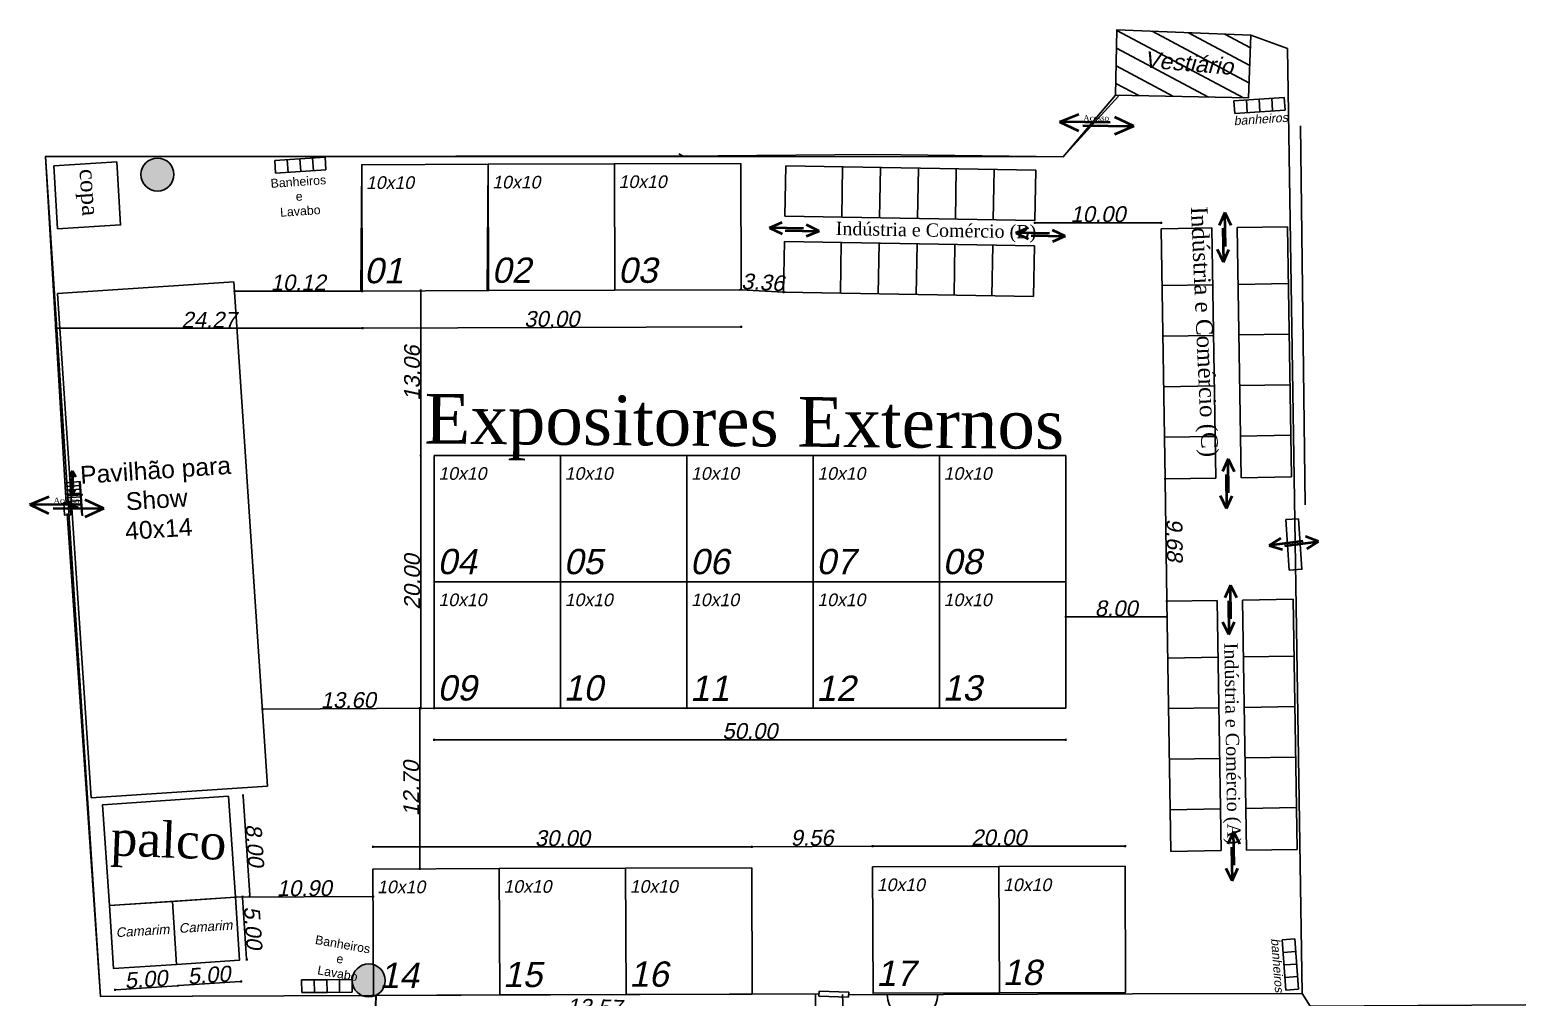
# Model space of a CAD drawing. Header units: metres. Extents: x 2113 to 5678, y -2764 to 956.
# Drawn here: x 4785.7 to 4903.5, y 384.1 to 460.6 of the extents above; entities that cross this region are included whole.
import ezdxf

# ---------------------------------------------------------------- set-up
doc = ezdxf.new("R2010")
doc.units = ezdxf.units.M
doc.header["$MEASUREMENT"] = 0
for name, color, linetype in [('ATUALIZADO', 4, 'Continuous'), ('Cota', 1, 'Continuous'), ('COTASOK', 1, 'Continuous'), ('ESTRUTURA', 7, 'Continuous'), ('PAREDE', 7, 'Continuous'), ('TELHADO', 6, 'Continuous'), ('TextoÁreas', 7, 'Continuous')]:
    doc.layers.add(name, color=color, linetype=linetype)
doc.styles.add('JEF', font='times.ttf', dxfattribs={"height": 0.3})
doc.styles.add('ROMANS', font='romans.shx')
doc.styles.get("Standard").update_dxf_attribs({"font": 'arial.ttf'})
doc.styles.add('TimesNewRoman', font='times.ttf')
doc.styles.add('util2000', font='arial.ttf', dxfattribs={"oblique": 12.000028})
doc.dimstyles.new('Copy of int_1-50_m_MS_50', dxfattribs={"dimscale": 0.05, "dimtxt": 25, "dimasz": 1.5, "dimexe": 1, "dimexo": 0, "dimgap": 0.75, "dimtad": 1, "dimzin": 1, "dimdsep": 46, "dimtxsty": 'util2000', "dimblk": '_U2_SETA01', "dimcen": 1.5, "dimse1": 1, "dimse2": 1, "dimclrd": 1, "dimclre": 1, "dimclrt": 1, "dimazin": 3, "dimtfac": 1, "dimtix": 1, "dimtmove": 1, "dimatfit": 3, "dimldrblk": '_U2_SETA02', "dimfxl": 1, "dimtzin": 12, "dimarcsym": 0})

# ---------------------------------------------------------------- blocks, each defined once
blk = doc.blocks.new('_U2_SETA01')
at = {"color": 0}
for p, q in [((-1, 0), (1, 0)), ((0, -1), (0, 1))]:
    blk.add_line(p, q, dxfattribs=at)
blk.add_line((-0.5, -0.5), (0.5, 0.5))
blk = doc.blocks.new('*D183')
at = {"layer": 'Cota', "color": 1, "lineweight": -2, "transparency": 16777216}
blk.add_line((4817.82, 404.44), (4867.67, 404.44), dxfattribs=at)
at = {"layer": 'Defpoints', "color": 0, "transparency": 16777216}
for p in [(4817.74, 406.93), (4867.74, 406.93), (4867.74, 404.44)]:
    blk.add_point(p, dxfattribs=at)
at = {"layer": 'Cota', "color": 1, "lineweight": -2, "transparency": 16777216, "xscale": 0.07500000000000001, "yscale": 0.07500000000000001, "zscale": 0.07500000000000001, "rotation": 180}
blk.add_blockref('_U2_SETA01', (4817.74, 404.44), dxfattribs=at)
at = {"layer": 'Cota', "color": 1, "lineweight": -2, "transparency": 16777216, "xscale": 0.07500000000000001, "yscale": 0.07500000000000001, "zscale": 0.07500000000000001}
blk.add_blockref('_U2_SETA01', (4867.74, 404.44), dxfattribs=at)
at = {"layer": 'Cota', "color": 1, "transparency": 16777216, "insert": (4842.74, 405.12), "char_height": 1.25, "attachment_point": 5, "style": 'util2000'}
blk.add_mtext('50.00', dxfattribs=at)
blk = doc.blocks.new('_U2_SETA02')
blk.add_solid([(-1, -0.2), (0, 0), (-1, 0.2)])
blk = doc.blocks.new('*D184')
at = {"layer": 'Cota', "color": 1, "lineweight": -2, "transparency": 16777216}
blk.add_line((4875.67, 414.16), (4867.82, 414.16), dxfattribs=at)
at = {"layer": 'Defpoints', "color": 0, "transparency": 16777216}
for p in [(4867.74, 415.4), (4875.74, 415.4), (4867.74, 414.16)]:
    blk.add_point(p, dxfattribs=at)
at = {"layer": 'Cota', "color": 1, "lineweight": -2, "transparency": 16777216, "xscale": 0.07500000000000001, "yscale": 0.07500000000000001, "zscale": 0.07500000000000001, "rotation": 180}
blk.add_blockref('_U2_SETA01', (4867.74, 414.16), dxfattribs=at)
at = {"layer": 'Cota', "color": 1, "lineweight": -2, "transparency": 16777216, "xscale": 0.07500000000000001, "yscale": 0.07500000000000001, "zscale": 0.07500000000000001}
blk.add_blockref('_U2_SETA01', (4875.74, 414.16), dxfattribs=at)
at = {"layer": 'Cota', "color": 1, "transparency": 16777216, "insert": (4871.74, 414.83), "char_height": 1.25, "attachment_point": 5, "style": 'util2000'}
blk.add_mtext('8.00', dxfattribs=at)
blk = doc.blocks.new('*D185')
at = {"layer": 'Cota', "color": 1, "lineweight": -2, "transparency": 16777216}
blk.add_line((4816.67, 407), (4816.67, 426.85), dxfattribs=at)
at = {"layer": 'Defpoints', "color": 0, "transparency": 16777216}
for p in [(4816.67, 426.93), (4817.74, 426.93), (4817.74, 406.93)]:
    blk.add_point(p, dxfattribs=at)
at = {"layer": 'Cota', "color": 1, "lineweight": -2, "transparency": 16777216, "xscale": 0.07500000000000001, "yscale": 0.07500000000000001, "zscale": 0.07500000000000001}
for p, rotation in [((4816.67, 426.93), 90), ((4816.67, 406.93), 270)]:
    blk.add_blockref('_U2_SETA01', p, dxfattribs=dict(at, rotation=rotation))
at = {"layer": 'Cota', "color": 1, "transparency": 16777216, "insert": (4815.99, 416.93), "char_height": 1.25, "attachment_point": 5, "rotation": 90, "style": 'util2000'}
blk.add_mtext('20.00', dxfattribs=at)
blk = doc.blocks.new('*D186')
at = {"layer": 'Cota', "color": 1, "lineweight": -2, "transparency": 16777216}
blk.add_line((4816.59, 406.85), (4816.59, 394.3), dxfattribs=at)
at = {"layer": 'Defpoints', "color": 0, "transparency": 16777216}
for p in [(4817.74, 406.93), (4816.59, 394.22), (4817.74, 394.22)]:
    blk.add_point(p, dxfattribs=at)
at = {"layer": 'Cota', "color": 1, "lineweight": -2, "transparency": 16777216, "xscale": 0.07500000000000001, "yscale": 0.07500000000000001, "zscale": 0.07500000000000001}
for p, rotation in [((4816.59, 406.93), 90), ((4816.59, 394.22), 270)]:
    blk.add_blockref('_U2_SETA01', p, dxfattribs=dict(at, rotation=rotation))
at = {"layer": 'Cota', "color": 1, "transparency": 16777216, "insert": (4815.92, 400.58), "char_height": 1.25, "attachment_point": 5, "rotation": 90, "style": 'util2000'}
blk.add_mtext('12.70', dxfattribs=at)
blk = doc.blocks.new('*D187')
at = {"layer": 'Cota', "color": 1, "lineweight": -2, "transparency": 16777216}
blk.add_line((4816.67, 427), (4816.67, 439.91), dxfattribs=at)
at = {"layer": 'Defpoints', "color": 0, "transparency": 16777216}
for p in [(4816.67, 439.99), (4821.94, 439.99), (4817.74, 426.93)]:
    blk.add_point(p, dxfattribs=at)
at = {"layer": 'Cota', "color": 1, "lineweight": -2, "transparency": 16777216, "xscale": 0.07500000000000001, "yscale": 0.07500000000000001, "zscale": 0.07500000000000001}
for p, rotation in [((4816.67, 439.99), 90), ((4816.67, 426.93), 270)]:
    blk.add_blockref('_U2_SETA01', p, dxfattribs=dict(at, rotation=rotation))
at = {"layer": 'Cota', "color": 1, "transparency": 16777216, "insert": (4815.99, 433.46), "char_height": 1.25, "attachment_point": 5, "rotation": 90, "style": 'util2000'}
blk.add_mtext('13.06', dxfattribs=at)
blk = doc.blocks.new('*D188')
at = {"layer": 'Cota', "color": 1, "lineweight": -2, "transparency": 16777216}
blk.add_line((4812.13, 437.02), (4841.98, 437.12), dxfattribs=at)
at = {"layer": 'Defpoints', "color": 0, "transparency": 16777216}
for p in [(4812.04, 439.95), (4842.04, 440.06), (4842.05, 437.12)]:
    blk.add_point(p, dxfattribs=at)
at = {"layer": 'Cota', "color": 1, "lineweight": -2, "transparency": 16777216, "xscale": 0.07500000000000001, "yscale": 0.07500000000000001, "zscale": 0.07500000000000001}
for p, rotation in [((4812.05, 437.02), 180.1995303245165), ((4842.05, 437.12), 0.1995303245164717)]:
    blk.add_blockref('_U2_SETA01', p, dxfattribs=dict(at, rotation=rotation))
at = {"layer": 'Cota', "color": 1, "transparency": 16777216, "insert": (4827.05, 437.74), "char_height": 1.25, "attachment_point": 5, "rotation": 0.1995, "style": 'util2000'}
blk.add_mtext('30.00', dxfattribs=at)
blk = doc.blocks.new('*D189')
at = {"layer": 'Cota', "color": 1, "lineweight": -2, "transparency": 16777216}
blk.add_line((4812.97, 395.96), (4842.82, 395.96), dxfattribs=at)
at = {"layer": 'Defpoints', "color": 0, "transparency": 16777216}
for p in [(4842.89, 395.96), (4812.89, 394.21), (4842.89, 394.21)]:
    blk.add_point(p, dxfattribs=at)
at = {"layer": 'Cota', "color": 1, "lineweight": -2, "transparency": 16777216, "xscale": 0.07500000000000001, "yscale": 0.07500000000000001, "zscale": 0.07500000000000001, "rotation": 180}
blk.add_blockref('_U2_SETA01', (4812.89, 395.96), dxfattribs=at)
at = {"layer": 'Cota', "color": 1, "lineweight": -2, "transparency": 16777216, "xscale": 0.07500000000000001, "yscale": 0.07500000000000001, "zscale": 0.07500000000000001}
blk.add_blockref('_U2_SETA01', (4842.89, 395.96), dxfattribs=at)
at = {"layer": 'Cota', "color": 1, "transparency": 16777216, "insert": (4827.89, 396.64), "char_height": 1.25, "attachment_point": 5, "style": 'util2000'}
blk.add_mtext('30.00', dxfattribs=at)
blk = doc.blocks.new('*D190')
at = {"layer": 'Cota', "color": 1, "lineweight": -2, "transparency": 16777216}
blk.add_line((4842.96, 395.96), (4852.37, 396.02), dxfattribs=at)
at = {"layer": 'Defpoints', "color": 0, "transparency": 16777216}
for p in [(4852.44, 396.02), (4842.89, 394.31), (4852.45, 394.37)]:
    blk.add_point(p, dxfattribs=at)
at = {"layer": 'Cota', "color": 1, "lineweight": -2, "transparency": 16777216, "xscale": 0.07500000000000001, "yscale": 0.07500000000000001, "zscale": 0.07500000000000001}
for p, rotation in [((4842.88, 395.96), 180.3615039330208), ((4852.44, 396.02), 0.3615039330207457)]:
    blk.add_blockref('_U2_SETA01', p, dxfattribs=dict(at, rotation=rotation))
at = {"layer": 'Cota', "color": 1, "transparency": 16777216, "insert": (4847.66, 396.67), "char_height": 1.25, "attachment_point": 5, "rotation": 0.3615, "style": 'util2000'}
blk.add_mtext('9.56', dxfattribs=at)
blk = doc.blocks.new('*D191')
at = {"layer": 'Cota', "color": 1, "lineweight": -2, "transparency": 16777216}
blk.add_line((4852.53, 396.02), (4872.38, 396.02), dxfattribs=at)
at = {"layer": 'Defpoints', "color": 0, "transparency": 16777216}
for p in [(4872.45, 396.02), (4852.45, 394.37), (4872.45, 394.37)]:
    blk.add_point(p, dxfattribs=at)
at = {"layer": 'Cota', "color": 1, "lineweight": -2, "transparency": 16777216, "xscale": 0.07500000000000001, "yscale": 0.07500000000000001, "zscale": 0.07500000000000001, "rotation": 180}
blk.add_blockref('_U2_SETA01', (4852.45, 396.02), dxfattribs=at)
at = {"layer": 'Cota', "color": 1, "lineweight": -2, "transparency": 16777216, "xscale": 0.07500000000000001, "yscale": 0.07500000000000001, "zscale": 0.07500000000000001}
blk.add_blockref('_U2_SETA01', (4872.45, 396.02), dxfattribs=at)
at = {"layer": 'Cota', "color": 1, "transparency": 16777216, "insert": (4862.45, 396.7), "char_height": 1.25, "attachment_point": 5, "style": 'util2000'}
blk.add_mtext('20.00', dxfattribs=at)
blk = doc.blocks.new('*D192')
at = {"layer": 'Cota', "color": 1, "lineweight": -2, "transparency": 16777216}
blk.add_line((4875.23, 445.35), (4865.38, 445.35), dxfattribs=at)
at = {"layer": 'Defpoints', "color": 0, "transparency": 16777216}
for p in [(4865.3, 445.35), (4865.3, 444.88), (4875.3, 444.88)]:
    blk.add_point(p, dxfattribs=at)
at = {"layer": 'Cota', "color": 1, "lineweight": -2, "transparency": 16777216, "xscale": 0.07500000000000001, "yscale": 0.07500000000000001, "zscale": 0.07500000000000001, "rotation": 180.0000000000004}
blk.add_blockref('_U2_SETA01', (4865.3, 445.35), dxfattribs=at)
at = {"layer": 'Cota', "color": 1, "lineweight": -2, "transparency": 16777216, "xscale": 0.07500000000000001, "yscale": 0.07500000000000001, "zscale": 0.07500000000000001}
blk.add_blockref('_U2_SETA01', (4875.3, 445.35), dxfattribs=at)
at = {"layer": 'Cota', "color": 1, "transparency": 16777216, "insert": (4870.3, 446.03), "char_height": 1.25, "attachment_point": 5, "style": 'util2000'}
blk.add_mtext('10.00', dxfattribs=at)
blk = doc.blocks.new('*D193')
at = {"layer": 'Cota', "color": 1, "lineweight": -2, "transparency": 16777216}
blk.add_line((4811.98, 437.02), (4787.86, 437.02), dxfattribs=at)
at = {"layer": 'Defpoints', "color": 0, "transparency": 16777216}
for p in [(4787.78, 437.02), (4787.78, 437.02), (4812.05, 437.02)]:
    blk.add_point(p, dxfattribs=at)
at = {"layer": 'Cota', "color": 1, "lineweight": -2, "transparency": 16777216, "xscale": 0.07500000000000001, "yscale": 0.07500000000000001, "zscale": 0.07500000000000001, "rotation": 180.0000000000001}
blk.add_blockref('_U2_SETA01', (4787.78, 437.02), dxfattribs=at)
at = {"layer": 'Cota', "color": 1, "lineweight": -2, "transparency": 16777216, "xscale": 0.07500000000000001, "yscale": 0.07500000000000001, "zscale": 0.07500000000000001}
blk.add_blockref('_U2_SETA01', (4812.05, 437.02), dxfattribs=at)
at = {"layer": 'Cota', "color": 1, "transparency": 16777216, "insert": (4799.92, 437.68), "char_height": 1.25, "attachment_point": 5, "style": 'util2000'}
blk.add_mtext('24.27', dxfattribs=at)
blk = doc.blocks.new('*D194')
at = {"layer": 'Cota', "color": 1, "lineweight": -2, "transparency": 16777216}
for p, q in [((4841.97, 440.06), (4841.89, 440.06)), ((4842.04, 440.06), (4845.4, 439.87)), ((4845.48, 439.87), (4845.55, 439.87))]:
    blk.add_line(p, q, dxfattribs=at)
at = {"layer": 'Defpoints', "color": 0, "transparency": 16777216}
for p in [(4842.04, 440.06), (4845.4, 439.87), (4845.4, 439.87)]:
    blk.add_point(p, dxfattribs=at)
at = {"layer": 'Cota', "color": 1, "lineweight": -2, "transparency": 16777216, "xscale": 0.07500000000000001, "yscale": 0.07500000000000001, "zscale": 0.07500000000000001}
for p, rotation in [((4842.04, 440.06), 356.8782008036445), ((4845.4, 439.87), 176.8782008036445)]:
    blk.add_blockref('_U2_SETA01', p, dxfattribs=dict(at, rotation=rotation))
at = {"layer": 'Cota', "color": 1, "transparency": 16777216, "insert": (4843.76, 440.64), "char_height": 1.25, "attachment_point": 5, "rotation": 356.8782, "style": 'util2000'}
blk.add_mtext('3.36', dxfattribs=at)
blk = doc.blocks.new('*D195')
at = {"layer": 'Cota', "color": 1, "lineweight": -2, "transparency": 16777216}
blk.add_line((4875.74, 415.48), (4875.62, 425.01), dxfattribs=at)
at = {"layer": 'Defpoints', "color": 0, "transparency": 16777216}
for p in [(4875.62, 425.08), (4875.62, 425.08), (4875.74, 415.4)]:
    blk.add_point(p, dxfattribs=at)
at = {"layer": 'Cota', "color": 1, "lineweight": -2, "transparency": 16777216, "xscale": 0.07500000000000001, "yscale": 0.07500000000000001, "zscale": 0.07500000000000001}
for p, rotation in [((4875.62, 425.08), 90.70833983057256), ((4875.74, 415.4), 270.7083398305726)]:
    blk.add_blockref('_U2_SETA01', p, dxfattribs=dict(at, rotation=rotation))
at = {"layer": 'Cota', "color": 1, "transparency": 16777216, "insert": (4876.36, 420.25), "char_height": 1.25, "attachment_point": 5, "rotation": 270.7083, "style": 'util2000'}
blk.add_mtext('9.68', dxfattribs=at)
blk = doc.blocks.new('*D197')
at = {"layer": 'Cota', "color": 1, "lineweight": -2, "transparency": 16777216}
blk.add_line((4823.7, 382.78), (4837.12, 382.4), dxfattribs=at)
at = {"layer": 'Defpoints', "color": 0, "transparency": 16777216}
for p in [(4823.63, 382.79), (4837.2, 382.4), (4837.2, 382.4)]:
    blk.add_point(p, dxfattribs=at)
at = {"layer": 'Cota', "color": 1, "lineweight": -2, "transparency": 16777216, "xscale": 0.07500000000000001, "yscale": 0.07500000000000001, "zscale": 0.07500000000000001}
for p, rotation in [((4823.63, 382.79), 178.3624991956083), ((4837.2, 382.4), 358.3624991956083)]:
    blk.add_blockref('_U2_SETA01', p, dxfattribs=dict(at, rotation=rotation))
at = {"layer": 'Cota', "color": 1, "transparency": 16777216, "insert": (4830.43, 383.27), "char_height": 1.25, "attachment_point": 5, "rotation": 358.3625, "style": 'util2000'}
blk.add_mtext('13.57', dxfattribs=at)
blk = doc.blocks.new('*D296')
at = {"color": 1, "lineweight": -2, "transparency": 16777216}
blk.add_line((4803.13, 392.13), (4802.61, 399.97), dxfattribs=at)
at = {"layer": 'Defpoints', "color": 0, "transparency": 16777216}
for p in [(4801.46, 399.96), (4802.6, 400.04), (4802, 391.98)]:
    blk.add_point(p, dxfattribs=at)
at = {"color": 1, "lineweight": -2, "transparency": 16777216, "xscale": 0.07500000000000001, "yscale": 0.07500000000000001, "zscale": 0.07500000000000001}
for p, rotation in [((4802.6, 400.04), 93.83096667866728), ((4803.13, 392.06), 273.8309666786673)]:
    blk.add_blockref('_U2_SETA01', p, dxfattribs=dict(at, rotation=rotation))
at = {"color": 1, "transparency": 16777216, "insert": (4803.54, 396.09), "char_height": 1.25, "attachment_point": 5, "rotation": 273.831, "style": 'util2000'}
blk.add_mtext('8.00', dxfattribs=at)
blk = doc.blocks.new('*D297')
at = {"color": 1, "lineweight": -2, "transparency": 16777216}
blk.add_line((4802.07, 391.98), (4812.82, 392.02), dxfattribs=at)
at = {"layer": 'Defpoints', "color": 0, "transparency": 16777216}
for p in [(4802, 391.98), (4812.9, 392.02), (4812.9, 392.02)]:
    blk.add_point(p, dxfattribs=at)
at = {"color": 1, "lineweight": -2, "transparency": 16777216, "xscale": 0.07500000000000001, "yscale": 0.07500000000000001, "zscale": 0.07500000000000001}
for p, rotation in [((4802, 391.98), 180.1995303209846), ((4812.9, 392.02), 0.1995303209845929)]:
    blk.add_blockref('_U2_SETA01', p, dxfattribs=dict(at, rotation=rotation))
at = {"color": 1, "transparency": 16777216, "insert": (4807.45, 392.68), "char_height": 1.25, "attachment_point": 5, "rotation": 0.1995, "style": 'util2000'}
blk.add_mtext('10.90', dxfattribs=at)
blk = doc.blocks.new('*D298')
at = {"color": 1, "lineweight": -2, "transparency": 16777216}
blk.add_line((4817.67, 406.93), (4804.22, 406.87), dxfattribs=at)
at = {"layer": 'Defpoints', "color": 0, "transparency": 16777216}
for p in [(4804.14, 406.87), (4804.14, 406.87), (4817.74, 406.93)]:
    blk.add_point(p, dxfattribs=at)
at = {"color": 1, "lineweight": -2, "transparency": 16777216, "xscale": 0.07500000000000001, "yscale": 0.07500000000000001, "zscale": 0.07500000000000001}
for p, rotation in [((4804.14, 406.87), 180.2408811277053), ((4817.74, 406.93), 0.2408811277052525)]:
    blk.add_blockref('_U2_SETA01', p, dxfattribs=dict(at, rotation=rotation))
at = {"color": 1, "transparency": 16777216, "insert": (4810.94, 407.57), "char_height": 1.25, "attachment_point": 5, "rotation": 0.2409, "style": 'util2000'}
blk.add_mtext('13.60', dxfattribs=at)
blk = doc.blocks.new('*D299')
at = {"color": 1, "lineweight": -2, "transparency": 16777216}
blk.add_line((4811.97, 439.95), (4802, 439.95), dxfattribs=at)
at = {"layer": 'Defpoints', "color": 0, "transparency": 16777216}
for p in [(4801.93, 439.95), (4801.93, 439.95), (4812.04, 439.95)]:
    blk.add_point(p, dxfattribs=at)
at = {"color": 1, "lineweight": -2, "transparency": 16777216, "xscale": 0.07500000000000001, "yscale": 0.07500000000000001, "zscale": 0.07500000000000001}
for p, rotation in [((4801.93, 439.95), 180.034419170089), ((4812.04, 439.95), 0.0344191700889418)]:
    blk.add_blockref('_U2_SETA01', p, dxfattribs=dict(at, rotation=rotation))
at = {"color": 1, "transparency": 16777216, "insert": (4806.98, 440.62), "char_height": 1.25, "attachment_point": 5, "rotation": 0.0344, "style": 'util2000'}
blk.add_mtext('10.12', dxfattribs=at)
blk = doc.blocks.new('*D300')
at = {"color": 1, "lineweight": -2, "transparency": 16777216}
blk.add_line((4802.57, 391.95), (4802.89, 387.11), dxfattribs=at)
at = {"layer": 'Defpoints', "color": 0, "transparency": 16777216}
for p in [(4802, 391.98), (4802.33, 386.99), (4802.9, 387.03)]:
    blk.add_point(p, dxfattribs=at)
at = {"color": 1, "lineweight": -2, "transparency": 16777216, "xscale": 0.07500000000000001, "yscale": 0.07500000000000001, "zscale": 0.07500000000000001}
for p, rotation in [((4802.56, 392.02), 93.83096665163163), ((4802.9, 387.03), 273.8309666516316)]:
    blk.add_blockref('_U2_SETA01', p, dxfattribs=dict(at, rotation=rotation))
at = {"color": 1, "transparency": 16777216, "insert": (4803.4, 389.57), "char_height": 1.25, "attachment_point": 5, "rotation": 273.831, "style": 'util2000'}
blk.add_mtext('5.00', dxfattribs=at)
blk = doc.blocks.new('*D301')
at = {"color": 1, "lineweight": -2, "transparency": 16777216}
blk.add_line((4792.54, 384.64), (4797.38, 384.97), dxfattribs=at)
at = {"layer": 'Defpoints', "color": 0, "transparency": 16777216}
for p in [(4792.36, 386.33), (4797.34, 386.66), (4797.46, 384.97)]:
    blk.add_point(p, dxfattribs=at)
at = {"color": 1, "lineweight": -2, "transparency": 16777216, "xscale": 0.07500000000000001, "yscale": 0.07500000000000001, "zscale": 0.07500000000000001}
for p, rotation in [((4792.47, 384.64), 183.830966651627), ((4797.46, 384.97), 3.830966651626961)]:
    blk.add_blockref('_U2_SETA01', p, dxfattribs=dict(at, rotation=rotation))
at = {"color": 1, "transparency": 16777216, "insert": (4794.92, 385.48), "char_height": 1.25, "attachment_point": 5, "rotation": 3.831, "style": 'util2000'}
blk.add_mtext('5.00', dxfattribs=at)
blk = doc.blocks.new('*D302')
at = {"color": 1, "lineweight": -2, "transparency": 16777216}
blk.add_line((4797.53, 384.98), (4802.37, 385.3), dxfattribs=at)
at = {"layer": 'Defpoints', "color": 0, "transparency": 16777216}
for p in [(4797.34, 386.66), (4802.33, 386.99), (4802.45, 385.31)]:
    blk.add_point(p, dxfattribs=at)
at = {"color": 1, "lineweight": -2, "transparency": 16777216, "xscale": 0.07500000000000001, "yscale": 0.07500000000000001, "zscale": 0.07500000000000001}
for p, rotation in [((4802.45, 385.31), 3.83096669599337), ((4797.46, 384.97), 183.8309666959934)]:
    blk.add_blockref('_U2_SETA01', p, dxfattribs=dict(at, rotation=rotation))
at = {"color": 1, "transparency": 16777216, "insert": (4799.91, 385.82), "char_height": 1.25, "attachment_point": 5, "rotation": 3.831, "style": 'util2000'}
blk.add_mtext('5.00', dxfattribs=at)

msp = doc.modelspace()

# ---------------------------------------------------------------- hatches: boundary and pattern name
at = {"layer": 'ATUALIZADO'}
h = msp.add_hatch(dxfattribs=at)
h.set_pattern_fill('ANSI31,_O', color=256, scale=10, angle=-73.06977)
h.set_pattern_definition([(331.930228, (2724.1508, 2903.4985), (0.58818304, 1.10296905), [])])
h.paths.add_polyline_path([(4882.201, 455.237), (4882.404, 460.2), (4871.798, 460.633), (4871.691, 455.456)])
h.paths.add_polyline_path([(4873.34, 456.888), (4881.029, 456.244), (4881.936, 459.248), (4874.247, 459.892)], flags=24)
at = {"layer": 'PAREDE'}
h = msp.add_hatch(color=5, dxfattribs=at)
h.dxf.hatch_style = 1
h.paths.add_polyline_path([(4796.451, 448.023, 1), (4795.204, 450.321, 1)])
h = msp.add_hatch(color=5, dxfattribs=at)
h.dxf.hatch_style = 1
h.paths.add_polyline_path([(4813.176, 384.236, 1), (4811.929, 386.534, 1)])

# ---------------------------------------------------------------- linework, layer by layer
at = {"color": 1}
for p, q in [((4871.691, 455.456), (4871.798, 460.633)), ((4871.798, 460.633), (4882.404, 460.2)), ((4882.404, 460.2), (4885.313, 459.155)), ((4885.313, 459.155), (4886.449, 384.341)), ((4867.528, 450.584), (4871.691, 455.456)), ((4786.968, 450.609), (4867.528, 450.584)), ((4791.318, 384.117), (4786.968, 450.609)), ((4813.122, 384.209), (4791.318, 384.117)), ((4811.049, 323.885), (4813.122, 384.209)), ((4886.449, 384.341), (4887.088, 383.358))]:
    msp.add_line(p, q, dxfattribs=at)
at = {"layer": 'ATUALIZADO', "linetype": 'Continuous'}
msp.add_line((4837.1, 450.82), (4837.454, 450.631), dxfattribs=at)
at = {"layer": 'ATUALIZADO'}
for p, q in [((4852.559, 450.76), (4837.112, 450.629)), ((4848.205, 384.131), (4848.217, 384.53)), ((4848.205, 384.131), (4850.553, 384.059)), ((4848.217, 384.53), (4850.565, 384.459)), ((4850.565, 384.459), (4850.553, 384.059))]:
    msp.add_line(p, q, dxfattribs=at)
for points in [[(4882.404, 460.2), (4882.201, 455.237), (4871.691, 455.456), (4871.798, 460.633), (4882.404, 460.2)], [(4885.313, 459.155), (4882.404, 460.2)], [(4886.449, 384.341), (4885.313, 459.155)], [(4871.928, 455.374), (4867.528, 450.584)], [(4837.112, 450.629), (4819.453, 450.638), (4786.968, 450.609), (4788.601, 423.166)], [(4867.528, 450.584), (4852.559, 450.76)], [(4854.835, 343.87), (4847.935, 345.863), (4846.881, 309.933), (4811.049, 323.885), (4813.155, 384.209), (4791.318, 384.117), (4788.683, 422.347)], [(4848.211, 384.33), (4812.78, 384.207)], [(4848.071, 364.072), (4847.926, 384.33)], [(4850.864, 364.103), (4850.071, 384.274)], [(4886.449, 384.341), (4873.039, 384.328), (4850.559, 384.259)], [(4908.432, 383.471), (4887.088, 383.358), (4886.449, 384.341)]]:
    msp.add_lwpolyline(points, dxfattribs=at)
at = {"layer": 'Cota'}
msp.add_arc((4855.614, 384.275), 2, 180.17447, 0.17447, dxfattribs=at)
at = {"layer": 'ESTRUTURA'}
for p, q in [((4885.045, 455.276), (4881.054, 455.009)), ((4881.054, 455.009), (4881.12, 454.011)), ((4882.051, 455.076), (4882.118, 454.078)), ((4883.049, 455.143), (4883.116, 454.145)), ((4884.047, 455.209), (4884.114, 454.212)), ((4885.111, 454.278), (4885.045, 455.276)), ((4881.12, 454.011), (4885.111, 454.278)), ((4809.102, 450.539), (4805.111, 450.272)), ((4805.111, 450.272), (4805.178, 449.274)), ((4806.108, 450.339), (4806.175, 449.341)), ((4807.107, 450.406), (4807.174, 449.408)), ((4808.105, 450.472), (4808.171, 449.475)), ((4809.169, 449.542), (4809.102, 450.539)), ((4805.178, 449.274), (4809.169, 449.542)), ((4845.575, 449.872), (4845.506, 445.873)), ((4845.575, 449.872), (4845.506, 445.873)), ((4845.575, 449.872), (4865.372, 449.526)), ((4850.075, 449.793), (4850.005, 445.794)), ((4853.074, 449.741), (4853.005, 445.742)), ((4856.074, 449.689), (4856.004, 445.689)), ((4859.073, 449.636), (4859.004, 445.637)), ((4862.073, 449.584), (4862.003, 445.584)), ((4865.372, 449.526), (4865.303, 445.527)), ((4865.372, 449.526), (4865.303, 445.527)), ((4845.506, 445.873), (4865.303, 445.527)), ((4845.506, 445.873), (4865.303, 445.527)), ((4879.303, 444.945), (4875.303, 444.88)), ((4875.303, 444.88), (4875.621, 425.083)), ((4875.303, 444.88), (4875.621, 425.083)), ((4879.303, 444.945), (4879.621, 425.147)), ((4879.303, 444.945), (4879.621, 425.147)), ((4885.302, 445.041), (4881.303, 444.977)), ((4881.303, 444.977), (4881.62, 425.179)), ((4881.303, 444.977), (4881.62, 425.179)), ((4885.302, 445.041), (4885.62, 425.243)), ((4845.471, 443.873), (4845.401, 439.873)), ((4845.471, 443.873), (4865.268, 443.527)), ((4845.471, 443.873), (4865.268, 443.527)), ((4849.97, 443.794), (4849.9, 439.795)), ((4852.97, 443.742), (4852.9, 439.743)), ((4855.969, 443.69), (4855.899, 439.69)), ((4858.969, 443.637), (4858.899, 439.638)), ((4861.968, 443.585), (4861.898, 439.585)), ((4865.268, 443.527), (4865.198, 439.528)), ((4865.268, 443.527), (4865.198, 439.528)), ((4787.91, 439.748), (4801.878, 440.683)), ((4801.878, 440.683), (4804.551, 400.773)), ((4885.374, 440.541), (4881.375, 440.477)), ((4787.91, 439.748), (4790.582, 399.837)), ((4845.401, 439.873), (4865.198, 439.528)), ((4845.401, 439.873), (4865.198, 439.528)), ((4879.375, 440.445), (4875.376, 440.381)), ((4879.439, 436.446), (4875.44, 436.381)), ((4885.438, 436.542), (4881.439, 436.478)), ((4879.503, 432.446), (4875.504, 432.382)), ((4885.503, 432.542), (4881.503, 432.478)), ((4879.568, 428.447), (4875.568, 428.382)), ((4885.567, 428.543), (4881.567, 428.479)), ((4885.62, 425.243), (4881.62, 425.179)), ((4885.62, 425.243), (4881.62, 425.179)), ((4879.621, 425.147), (4875.621, 425.083)), ((4879.621, 425.147), (4875.621, 425.083)), ((4879.74, 415.465), (4875.741, 415.4)), ((4875.741, 415.4), (4876.059, 395.603)), ((4875.741, 415.4), (4876.059, 395.603)), ((4879.74, 415.465), (4880.058, 395.667)), ((4879.74, 415.465), (4880.058, 395.667)), ((4885.74, 415.561), (4881.74, 415.497)), ((4885.74, 415.561), (4881.74, 415.497)), ((4881.74, 415.497), (4882.058, 395.699)), ((4881.74, 415.497), (4882.058, 395.699)), ((4885.74, 415.561), (4886.057, 395.764)), ((4885.812, 411.062), (4881.812, 410.997)), ((4879.813, 410.965), (4875.813, 410.901)), ((4879.877, 406.966), (4875.877, 406.902)), ((4885.876, 407.062), (4881.876, 406.998)), ((4879.941, 402.966), (4875.941, 402.902)), ((4885.94, 403.063), (4881.941, 402.998)), ((4790.582, 399.837), (4804.551, 400.773)), ((4880.005, 398.967), (4876.006, 398.903)), ((4886.004, 399.063), (4882.005, 398.999)), ((4886.057, 395.764), (4882.058, 395.699)), ((4886.057, 395.764), (4882.058, 395.699)), ((4880.058, 395.667), (4876.059, 395.603)), ((4880.058, 395.667), (4876.059, 395.603)), ((4885.877, 388.682), (4884.879, 388.607)), ((4886.177, 384.694), (4885.877, 388.682)), ((4884.879, 388.607), (4885.18, 384.619)), ((4885.952, 387.685), (4884.954, 387.61)), ((4886.027, 386.688), (4885.03, 386.613)), ((4809.244, 385.444), (4807.245, 385.426)), ((4807.254, 384.426), (4807.245, 385.426)), ((4808.254, 384.435), (4808.245, 385.435)), ((4811.244, 385.462), (4809.244, 385.444)), ((4809.254, 384.444), (4809.244, 385.444)), ((4810.253, 384.453), (4810.244, 385.453)), ((4811.253, 384.462), (4811.244, 385.462)), ((4886.102, 385.691), (4885.105, 385.616)), ((4807.254, 384.426), (4809.254, 384.444)), ((4809.254, 384.444), (4811.253, 384.462)), ((4885.18, 384.619), (4886.177, 384.694))]:
    msp.add_line(p, q, dxfattribs=at)
for points in [[(4801.465, 399.964), (4791.487, 399.296), (4792.022, 391.314), (4801.999, 391.982)], [(4792.022, 391.314), (4797.01, 391.648), (4797.345, 386.659), (4792.356, 386.325)], [(4797.01, 391.648), (4801.999, 391.982), (4802.333, 386.993), (4797.345, 386.659)]]:
    msp.add_lwpolyline(points, close=True, dxfattribs=at)
at = {"layer": 'PAREDE'}
for p, q in [((4886.704, 423.026), (4886.327, 453.024)), ((4812.008, 449.952), (4811.937, 439.952)), ((4812.008, 449.952), (4811.937, 439.952)), ((4822.008, 449.987), (4821.937, 439.987)), ((4822.008, 449.987), (4821.937, 439.987)), ((4817.742, 426.927), (4817.742, 406.927)), ((4867.742, 426.927), (4817.742, 426.927)), ((4827.742, 426.927), (4827.742, 406.927)), ((4837.742, 426.927), (4837.742, 406.927)), ((4847.742, 426.927), (4847.742, 406.927)), ((4857.742, 426.927), (4857.742, 406.927)), ((4867.742, 426.927), (4867.742, 406.927)), ((4788.521, 424.785), (4789.718, 424.865)), ((4788.541, 424.485), (4789.738, 424.565)), ((4788.561, 424.186), (4789.758, 424.266)), ((4789.668, 424.861), (4789.845, 422.217)), ((4789.718, 424.865), (4789.898, 422.171)), ((4788.581, 423.887), (4789.778, 423.967)), ((4788.601, 423.587), (4789.798, 423.667)), ((4788.621, 423.288), (4789.818, 423.368)), ((4788.72, 423.797), (4789.867, 423.874)), ((4788.723, 423.747), (4789.921, 423.827)), ((4789.917, 423.877), (4789.917, 423.877)), ((4867.742, 416.927), (4817.742, 416.927)), ((4867.742, 406.927), (4817.742, 406.927))]:
    msp.add_line(p, q, dxfattribs=at)
for points in [[(4787.62, 449.875), (4787.917, 444.884), (4792.908, 445.181), (4792.611, 450.172)], [(4822.008, 449.987), (4812.008, 449.952), (4812.043, 439.952), (4822.043, 439.987)], [(4832.008, 450.022), (4822.008, 449.987), (4822.043, 439.987), (4832.043, 440.022)], [(4842.008, 450.057), (4832.008, 450.022), (4832.043, 440.022), (4842.043, 440.057)], [(4788.887, 423.227), (4788.407, 423.192), (4788.48, 422.202), (4788.96, 422.232)], [(4886.171, 421.93), (4885.173, 421.863), (4885.44, 417.872), (4886.438, 417.939)], [(4886.171, 421.93), (4885.173, 421.863), (4885.44, 417.872), (4886.438, 417.939)], [(4822.891, 394.242), (4812.892, 394.208), (4812.926, 384.208), (4822.926, 384.242)], [(4832.891, 394.277), (4822.891, 394.242), (4822.926, 384.242), (4832.926, 384.277)], [(4842.891, 394.312), (4832.891, 394.277), (4832.926, 384.277), (4842.926, 384.312)], [(4862.451, 394.407), (4852.451, 394.372), (4852.486, 384.372), (4862.486, 384.407)], [(4872.451, 394.444), (4862.451, 394.409), (4862.486, 384.409), (4872.486, 384.444)]]:
    msp.add_lwpolyline(points, close=True, dxfattribs=at)
for centre in [(4795.827, 449.172), (4812.552, 385.385)]:
    msp.add_circle(centre, 1.307, dxfattribs=at)
at = {"layer": 'TELHADO', "lineweight": 40}
for p, q in [((4867.246, 453.338), (4868.779, 453.961)), ((4873.124, 453.01), (4871.627, 453.715)), ((4873.124, 453.01), (4871.627, 453.715)), ((4871.271, 453.298), (4867.246, 453.338)), ((4867.246, 453.338), (4868.743, 452.633)), ((4871.271, 453.298), (4867.246, 453.338)), ((4867.246, 453.338), (4868.743, 452.633)), ((4869.098, 453.05), (4873.124, 453.01)), ((4869.098, 453.05), (4873.124, 453.01)), ((4873.124, 453.01), (4871.613, 452.335)), ((4873.124, 453.01), (4871.613, 452.335)), ((4844.29, 444.951), (4845.301, 445.394)), ((4844.29, 444.951), (4845.301, 445.394)), ((4880.341, 446.16), (4879.897, 445.151)), ((4880.341, 446.16), (4879.897, 445.151)), ((4880.384, 443.477), (4880.341, 446.16)), ((4880.341, 446.16), (4880.817, 445.165)), ((4880.384, 443.477), (4880.341, 446.16)), ((4880.341, 446.16), (4880.817, 445.165)), ((4846.974, 444.904), (4844.29, 444.951)), ((4844.29, 444.951), (4845.285, 444.473)), ((4846.974, 444.904), (4844.29, 444.951)), ((4844.29, 444.951), (4845.285, 444.473)), ((4845.524, 444.75), (4848.207, 444.703)), ((4845.524, 444.75), (4848.207, 444.703)), ((4848.207, 444.703), (4847.197, 444.26)), ((4848.207, 444.703), (4847.197, 444.26)), ((4848.207, 444.703), (4847.213, 445.181)), ((4848.207, 444.703), (4847.213, 445.181)), ((4863.78, 444.55), (4864.791, 444.992)), ((4863.78, 444.55), (4864.791, 444.992)), ((4866.464, 444.503), (4863.78, 444.55)), ((4863.78, 444.55), (4864.775, 444.072)), ((4866.464, 444.503), (4863.78, 444.55)), ((4863.78, 444.55), (4864.775, 444.072)), ((4865.014, 444.349), (4867.697, 444.302)), ((4865.014, 444.349), (4867.697, 444.302)), ((4867.697, 444.302), (4866.687, 443.859)), ((4867.697, 444.302), (4866.687, 443.859)), ((4867.697, 444.302), (4866.703, 444.779)), ((4867.697, 444.302), (4866.703, 444.779)), ((4880.181, 444.921), (4880.224, 442.238)), ((4880.181, 444.921), (4880.224, 442.238)), ((4880.224, 442.238), (4879.748, 443.233)), ((4880.224, 442.238), (4879.748, 443.233)), ((4880.224, 442.238), (4880.668, 443.247)), ((4880.224, 442.238), (4880.668, 443.247)), ((4880.593, 426.668), (4880.149, 425.658)), ((4880.593, 426.668), (4880.149, 425.658)), ((4880.636, 423.985), (4880.593, 426.668)), ((4880.593, 426.668), (4881.069, 425.673)), ((4880.636, 423.985), (4880.593, 426.668)), ((4880.593, 426.668), (4881.069, 425.673)), ((4789.1, 425.733), (4788.895, 425.221)), ((4789.1, 425.733), (4788.895, 425.221)), ((4789.165, 424.393), (4789.1, 425.733)), ((4789.1, 425.733), (4789.354, 425.243)), ((4789.165, 424.393), (4789.1, 425.733)), ((4789.1, 425.733), (4789.354, 425.243)), ((4880.433, 425.429), (4880.476, 422.745)), ((4880.433, 425.429), (4880.476, 422.745)), ((4789.105, 423.771), (4788.851, 424.26)), ((4789.105, 423.771), (4788.851, 424.26)), ((4789.04, 425.111), (4789.105, 423.771)), ((4789.04, 425.111), (4789.105, 423.771)), ((4789.105, 423.771), (4789.311, 424.282)), ((4789.105, 423.771), (4789.311, 424.282)), ((4785.716, 423.063), (4787.249, 423.686)), ((4789.742, 423.022), (4785.716, 423.063)), ((4785.716, 423.063), (4787.213, 422.358)), ((4789.742, 423.022), (4785.716, 423.063)), ((4785.716, 423.063), (4787.213, 422.358)), ((4789.543, 422.796), (4789.016, 422.961)), ((4791.594, 422.734), (4790.097, 423.44)), ((4791.594, 422.734), (4790.097, 423.44)), ((4880.476, 422.745), (4880, 423.74)), ((4880.476, 422.745), (4880, 423.74)), ((4880.476, 422.745), (4880.92, 423.755)), ((4880.476, 422.745), (4880.92, 423.755)), ((4787.569, 422.775), (4791.594, 422.734)), ((4787.569, 422.775), (4791.594, 422.734)), ((4791.594, 422.734), (4790.083, 422.059)), ((4791.594, 422.734), (4790.083, 422.059)), ((4887.759, 420.129), (4886.729, 420.525)), ((4883.847, 419.813), (4884.783, 420.396)), ((4886.509, 420.152), (4883.847, 419.813)), ((4883.847, 419.813), (4884.899, 419.483)), ((4885.096, 419.791), (4887.759, 420.129)), ((4887.759, 420.129), (4886.822, 419.546)), ((4880.778, 416.681), (4880.334, 415.671)), ((4880.778, 416.681), (4880.334, 415.671)), ((4880.821, 413.997), (4880.778, 416.681)), ((4880.778, 416.681), (4881.254, 415.686)), ((4880.821, 413.997), (4880.778, 416.681)), ((4880.778, 416.681), (4881.254, 415.686)), ((4880.618, 415.441), (4880.662, 412.758)), ((4880.618, 415.441), (4880.662, 412.758)), ((4880.662, 412.758), (4880.185, 413.753)), ((4880.662, 412.758), (4880.185, 413.753)), ((4880.662, 412.758), (4881.106, 413.768)), ((4880.662, 412.758), (4881.106, 413.768)), ((4881.03, 397.188), (4880.586, 396.178)), ((4881.03, 397.188), (4880.586, 396.178)), ((4881.073, 394.505), (4881.03, 397.188)), ((4881.03, 397.188), (4881.507, 396.193)), ((4881.073, 394.505), (4881.03, 397.188)), ((4881.03, 397.188), (4881.507, 396.193)), ((4880.871, 395.949), (4880.914, 393.265)), ((4880.871, 395.949), (4880.914, 393.265)), ((4880.914, 393.265), (4880.437, 394.26)), ((4880.914, 393.265), (4880.437, 394.26)), ((4880.914, 393.265), (4881.358, 394.275)), ((4880.914, 393.265), (4881.358, 394.275))]:
    msp.add_line(p, q, dxfattribs=at)

# ---------------------------------------------------------------- texts
at = {"layer": 'COTASOK', "char_height": 0.4688, "width": 2.38344, "attachment_point": 1, "style": 'JEF'}
for insert in [(4869.128, 453.878), (4787.599, 423.603)]:
    msp.add_mtext('Acesso', dxfattribs=dict(at, insert=insert))
at = {"layer": 'PAREDE', "color": 1, "attachment_point": 7, "style": 'util2000'}
for s, insert, char_height, width, rotation in [('{\\f@Arial Unicode MS|b0|i0|c0|p34;\\C256;Vestiário}', (4873.912, 457.631), 1.3, 7.7325, 355.2102), ('{\\f@Arial Unicode MS|b0|i0|c0|p34;\\C256;Camarim}', (4797.545, 389.134), 0.75, 2.58285, 3.58011), ('{\\f@Arial Unicode MS|b0|i0|c0|p34;\\C256;Camarim}', (4792.556, 388.8), 0.75, 2.58285, 3.58011)]:
    msp.add_mtext(s, dxfattribs=dict(at, insert=insert, char_height=char_height, width=width, rotation=rotation))
for s, insert, char_height, rotation in [('{\\f@Arial Unicode MS|b0|i0|c0|p34;\\C256;banheiros}', (4881.068, 453.06), 0.7, 3.79878), ('{\\f@Arial Unicode MS|b0|i0|c0|p34;\\C256;\\P\\H1.4286x;10x10}', (4812.343, 448.023), 0.7, 359.96781), ('{\\f@Arial Unicode MS|b0|i0|c0|p34;\\C256;\\P\\H1.4286x;10x10}', (4822.343, 448.058), 0.7, 359.96781), ('{\\f@Arial Unicode MS|b0|i0|c0|p34;\\C256;\\P\\H1.4286x;10x10}', (4832.342, 448.093), 0.7, 359.96781), ('{\\f@Arial Unicode MS|b0|i0|c0|p34;\\C256;\\P\\H1.4286x;01}', (4812.193, 440.54), 1.4, 359.96781), ('{\\f@Arial Unicode MS|b0|i0|c0|p34;\\C256;\\P\\H1.4286x;02}', (4822.299, 440.575), 1.4, 359.96781), ('{\\f@Arial Unicode MS|b0|i0|c0|p34;\\C256;\\P\\H1.4286x;03}', (4832.299, 440.575), 1.4, 359.96781), ('{\\f@Arial Unicode MS|b0|i0|c0|p34;\\C256;\\P\\H1.4286x;10x10}', (4818.076, 424.998), 0.7, 359.96781), ('{\\f@Arial Unicode MS|b0|i0|c0|p34;\\C256;\\P\\H1.4286x;10x10}', (4828.076, 424.998), 0.7, 359.96781), ('{\\f@Arial Unicode MS|b0|i0|c0|p34;\\C256;\\P\\H1.4286x;10x10}', (4838.076, 424.998), 0.7, 359.96781), ('{\\f@Arial Unicode MS|b0|i0|c0|p34;\\C256;\\P\\H1.4286x;10x10}', (4848.076, 424.998), 0.7, 359.96781), ('{\\f@Arial Unicode MS|b0|i0|c0|p34;\\C256;\\P\\H1.4286x;10x10}', (4858.076, 424.998), 0.7, 359.96781), ('{\\f@Arial Unicode MS|b0|i0|c0|p34;\\C256;\\P\\H1.4286x;04}', (4817.998, 417.515), 1.4, 359.96781), ('{\\f@Arial Unicode MS|b0|i0|c0|p34;\\C256;\\P\\H1.4286x;05}', (4827.998, 417.515), 1.4, 359.96781), ('{\\f@Arial Unicode MS|b0|i0|c0|p34;\\C256;\\P\\H1.4286x;06}', (4837.998, 417.515), 1.4, 359.96781), ('{\\f@Arial Unicode MS|b0|i0|c0|p34;\\C256;\\P\\H1.4286x;07}', (4847.998, 417.515), 1.4, 359.96781), ('{\\f@Arial Unicode MS|b0|i0|c0|p34;\\C256;\\P\\H1.4286x;08}', (4857.998, 417.515), 1.4, 359.96781), ('{\\f@Arial Unicode MS|b0|i0|c0|p34;\\C256;\\P\\H1.4286x;10x10}', (4818.076, 414.998), 0.7, 359.96781), ('{\\f@Arial Unicode MS|b0|i0|c0|p34;\\C256;\\P\\H1.4286x;10x10}', (4828.076, 414.998), 0.7, 359.96781), ('{\\f@Arial Unicode MS|b0|i0|c0|p34;\\C256;\\P\\H1.4286x;10x10}', (4838.076, 414.998), 0.7, 359.96781), ('{\\f@Arial Unicode MS|b0|i0|c0|p34;\\C256;\\P\\H1.4286x;10x10}', (4848.076, 414.998), 0.7, 359.96781), ('{\\f@Arial Unicode MS|b0|i0|c0|p34;\\C256;\\P\\H1.4286x;10x10}', (4858.076, 414.998), 0.7, 359.96781), ('{\\f@Arial Unicode MS|b0|i0|c0|p34;\\C256;\\P\\H1.4286x;09}', (4817.998, 407.515), 1.4, 359.96781), ('{\\f@Arial Unicode MS|b0|i0|c0|p34;\\C256;\\P\\H1.4286x;10}', (4827.998, 407.515), 1.4, 359.96781), ('{\\f@Arial Unicode MS|b0|i0|c0|p34;\\C256;\\P\\H1.4286x;11}', (4837.998, 407.515), 1.4, 359.96781), ('{\\f@Arial Unicode MS|b0|i0|c0|p34;\\C256;\\P\\H1.4286x;12}', (4847.998, 407.515), 1.4, 359.96781), ('{\\f@Arial Unicode MS|b0|i0|c0|p34;\\C256;\\P\\H1.4286x;13}', (4857.998, 407.515), 1.4, 359.96781), ('{\\f@Arial Unicode MS|b0|i0|c0|p34;\\C256;\\P\\H1.4286x;10x10}', (4852.786, 392.444), 0.7, 359.96781), ('{\\f@Arial Unicode MS|b0|i0|c0|p34;\\C256;\\P\\H1.4286x;10x10}', (4862.786, 392.445), 0.7, 359.96781), ('{\\f@Arial Unicode MS|b0|i0|c0|p34;\\C256;\\P\\H1.4286x;10x10}', (4813.226, 392.279), 0.7, 359.96781), ('{\\f@Arial Unicode MS|b0|i0|c0|p34;\\C256;\\P\\H1.4286x;10x10}', (4823.226, 392.314), 0.7, 359.96781), ('{\\f@Arial Unicode MS|b0|i0|c0|p34;\\C256;\\P\\H1.4286x;10x10}', (4833.226, 392.315), 0.7, 359.96781), ('{\\f@Arial Unicode MS|b0|i0|c0|p34;\\C256;banheiros}', (4883.988, 388.704), 0.7, 274.27189), ('{\\f@Arial Unicode MS|b0|i0|c0|p34;\\C256;\\P\\H1.4286x;14}', (4813.411, 384.796), 1.4, 359.96781), ('{\\f@Arial Unicode MS|b0|i0|c0|p34;\\C256;\\P\\H1.4286x;15}', (4823.182, 384.83), 1.4, 359.96781), ('{\\f@Arial Unicode MS|b0|i0|c0|p34;\\C256;\\P\\H1.4286x;16}', (4833.182, 384.865), 1.4, 359.96781), ('{\\f@Arial Unicode MS|b0|i0|c0|p34;\\C256;\\P\\H1.4286x;17}', (4852.742, 384.96), 1.4, 359.96781), ('{\\f@Arial Unicode MS|b0|i0|c0|p34;\\C256;\\P\\H1.4286x;18}', (4862.742, 384.997), 1.4, 359.96781)]:
    msp.add_mtext(s, dxfattribs=dict(at, insert=insert, char_height=char_height, rotation=rotation))
at = {"layer": 'PAREDE', "color": 1, "char_height": 0.7, "attachment_point": 7}
for insert, rotation in [((4807.107, 445.924), 3.79878), ((4809.978, 385.603), 349.99061)]:
    msp.add_mtext('\\pi-2.14703;{\\C256;Banheiros\\P\\pi-0.23373;e\\P\\pi-1.55017;Lavabo}', dxfattribs=dict(at, insert=insert, rotation=rotation))
at = {"layer": 'PAREDE', "color": 1, "insert": (4787.929, 419.872), "char_height": 1.4, "width": 16.01334, "attachment_point": 7, "rotation": 3.79878}
msp.add_mtext('\\pi2.14357;{\\C256;Pavilhão para \\P\\pi5.61206;Show\\P\\pi5.40196;40x14}', dxfattribs=at)
at = {"layer": 'PAREDE', "insert": (4792.198, 398.092), "char_height": 2.8, "attachment_point": 1, "rotation": 357.72049, "style": 'ROMANS'}
msp.add_mtext_dynamic_manual_height_columns('{\\fTimes New Roman|b0|i0|c0|p18;palco}', width=57.76889, gutter_width=15, heights=[0], dxfattribs=at)
at = {"layer": 'TextoÁreas', "style": 'TimesNewRoman'}
for s, height, rotation, p in [('copa', 1.311, 273.83097, (4789.649, 449.583)), ('Indústria e Comércio (C)', 1.31096, 272.51564, (4877.647, 446.622)), ('Indústria e Comércio (B)', 1.04877, 358.99948, (4849.522, 444.389)), ('Expositores Externos', 3.93287, 359.51731, (4816.957, 427.886)), ('Indústria e Comércio (A)', 1.04877, 270.91953, (4880.298, 412.107))]:
    msp.add_text(s, height=height, rotation=rotation, dxfattribs=at).set_placement(p)

# ---------------------------------------------------------------- dimensions: what is measured, and where the dimension line sits
for p1, p2, distance, picture, middle in [((4812.043, 439.952), (4801.928, 439.946), 0, '*D299', (4806.985, 440.625)), ((4817.742, 406.927), (4804.143, 406.87), 0, '*D298', (4810.939, 407.574)), ((4801.999, 391.982), (4801.465, 399.964), -1.138, '*D296', (4803.541, 396.094)), ((4801.999, 391.982), (4812.899, 392.02), 0, '*D297', (4807.447, 392.677)), ((4801.999, 391.982), (4802.333, 386.993), 0.564, '*D300', (4803.403, 389.571)), ((4792.356, 386.325), (4797.345, 386.659), -1.689, '*D301', (4794.918, 385.481)), ((4797.345, 386.659), (4802.333, 386.993), -1.689, '*D302', (4799.907, 385.815))]:
    dim = msp.add_aligned_dim(p1=p1, p2=p2, distance=distance, dimstyle='Copy of int_1-50_m_MS_50')
    dim.commit()
    dim.dimension.update_dxf_attribs({"geometry": picture, "text_midpoint": middle})
at = {"layer": 'Cota', "color": 1}
for p1, p2, distance, picture, middle in [((4875.303, 444.88), (4865.303, 444.88), -0.472, '*D192', (4870.303, 446.028)), ((4842.043, 440.057), (4845.401, 439.873), 0, '*D194', (4843.759, 440.64)), ((4812.043, 439.952), (4842.043, 440.057), -2.937, '*D188', (4827.051, 437.743)), ((4812.053, 437.015), (4787.784, 437.015), 0, '*D193', (4799.919, 437.68)), ((4875.741, 415.4), (4875.621, 425.083), 0, '*D195', (4876.357, 420.25)), ((4812.892, 394.208), (4842.892, 394.208), 1.754, '*D189', (4827.892, 396.638)), ((4842.891, 394.312), (4852.451, 394.372), 1.65, '*D190', (4847.657, 396.668)), ((4852.451, 394.372), (4872.451, 394.372), 1.65, '*D191', (4862.451, 396.698)), ((4823.627, 382.787), (4837.196, 382.399), 0, '*D197', (4830.431, 383.269))]:
    dim = msp.add_aligned_dim(p1=p1, p2=p2, distance=distance, dimstyle='Copy of int_1-50_m_MS_50', dxfattribs=at)
    dim.commit()
    dim.dimension.update_dxf_attribs({"geometry": picture, "text_midpoint": middle})
for base, p1, p2, picture, middle in [((4816.667, 439.987), (4817.742, 426.927), (4821.937, 439.987), '*D187', (4815.991, 433.457)), ((4816.667, 426.927), (4817.742, 406.927), (4817.742, 426.927), '*D185', (4815.991, 416.927)), ((4816.592, 394.224), (4817.742, 406.927), (4817.742, 394.224), '*D186', (4815.916, 400.576))]:
    dim = msp.add_linear_dim(base=base, p1=p1, p2=p2, angle=90, dimstyle='Copy of int_1-50_m_MS_50', dxfattribs=at)
    dim.commit()
    dim.dimension.update_dxf_attribs({"geometry": picture, "text_midpoint": middle})
for base, p1, p2, picture, middle in [((4867.742, 414.157), (4875.741, 415.4), (4867.742, 415.4), '*D184', (4871.741, 414.833)), ((4867.742, 404.444), (4817.742, 406.927), (4867.742, 406.927), '*D183', (4842.742, 405.119))]:
    dim = msp.add_linear_dim(base=base, p1=p1, p2=p2, dimstyle='Copy of int_1-50_m_MS_50', dxfattribs=at)
    dim.commit()
    dim.dimension.update_dxf_attribs({"geometry": picture, "text_midpoint": middle})

doc.saveas('drawing.dxf')
